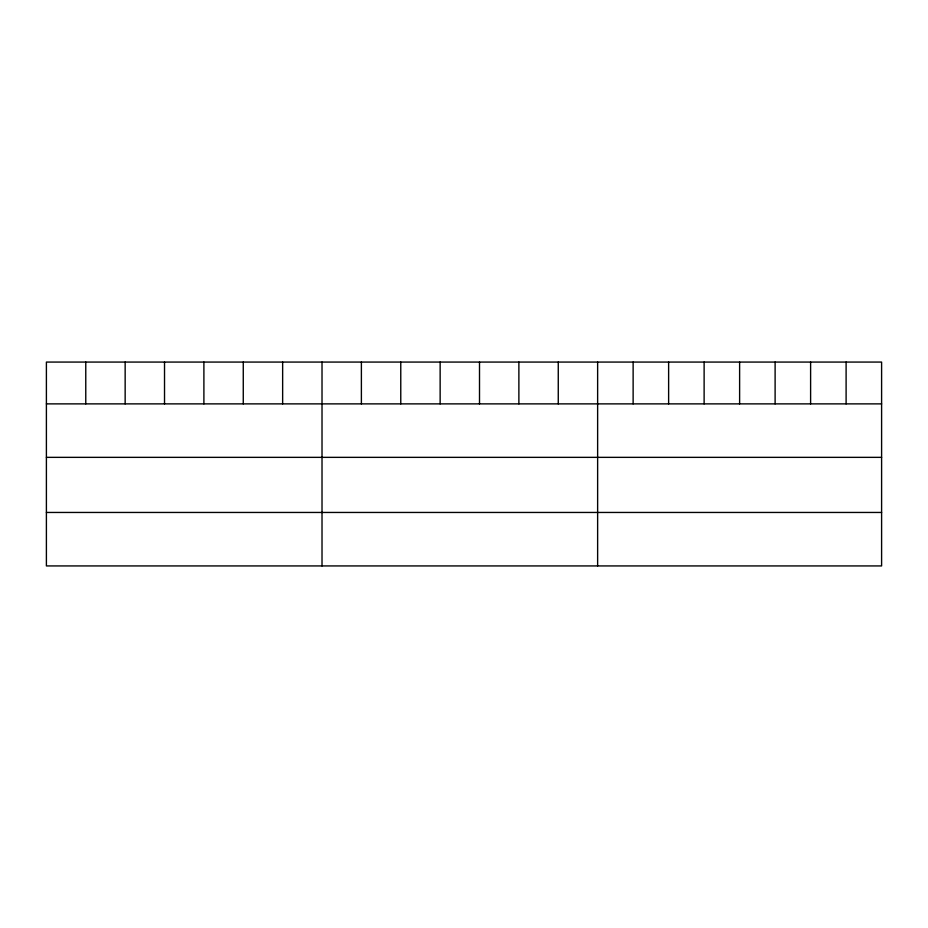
<?xml version="1.0" encoding="UTF-8"?>
<svg xmlns="http://www.w3.org/2000/svg" width="928" height="928" viewBox="0 0 928 928"><rect width="100%" height="100%" fill="white"/><g stroke="black" fill="none" stroke-linecap="round" stroke-linejoin="round"><path stroke-width="1.39" d="M881.6 403.877L881.6 565.929L46.4 565.929L46.4 362.071L881.6 362.071L881.6 403.877L46.4 403.877M46.4 457.353L881.6 457.353M46.4 512.453L881.6 512.453M846.104 362.071L846.104 403.877M810.608 362.071L810.608 403.877M775.112 362.071L775.112 403.877M739.616 362.071L739.616 403.877M704.12 362.071L704.12 403.877M668.624 362.071L668.624 403.877M633.128 362.071L633.128 403.877M597.632 362.071L597.632 565.929M558.262 362.071L558.262 403.877M518.88 362.071L518.88 403.877M479.509 362.071L479.509 403.877M440.139 362.071L440.139 403.877M400.768 362.071L400.768 403.877M361.386 362.071L361.386 403.877M322.016 362.071L322.016 565.929M282.646 362.071L282.646 403.877M243.264 362.071L243.264 403.877M203.893 362.071L203.893 403.877M164.523 362.071L164.523 403.877M125.152 362.071L125.152 403.877M85.77 362.071L85.77 403.877"/></g></svg>
